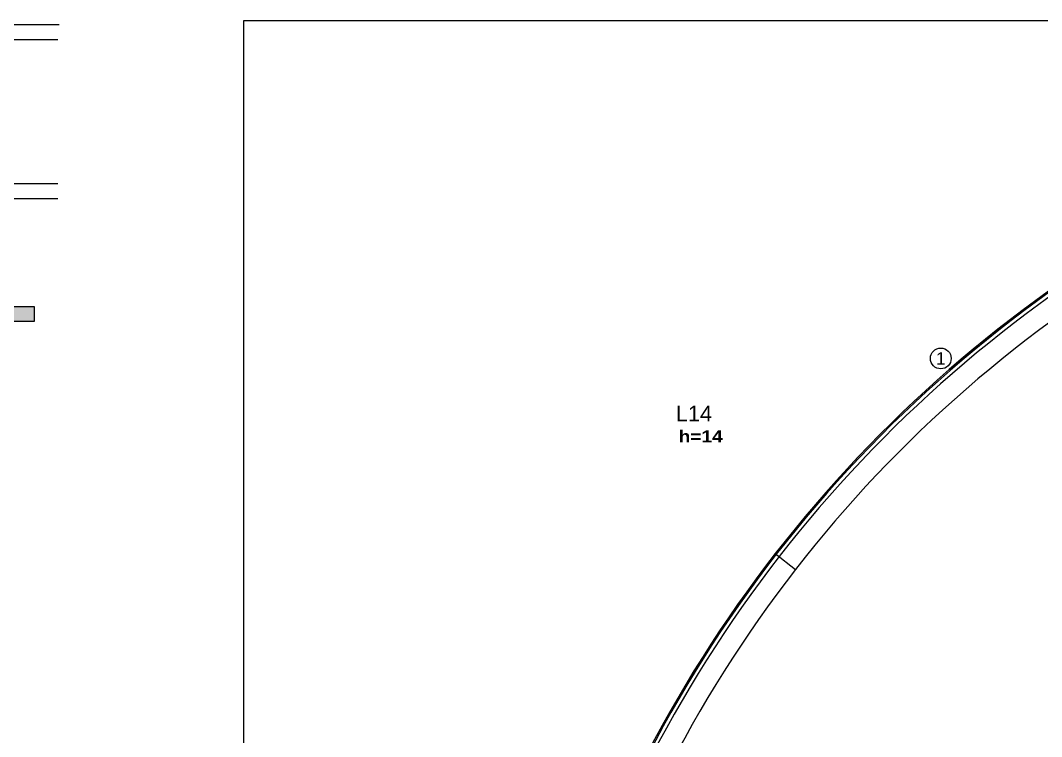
# Model space of a CAD drawing. Extents: x 3022 to 8661, y -614 to 3008.
# Drawn here: x 6781 to 7764, y 1469 to 2158 of the extents above; entities that cross this region are included whole.
import ezdxf
from ezdxf.enums import TextEntityAlignment as Align

# ---------------------------------------------------------------- set-up
doc = ezdxf.new("R2010")
doc.units = 0
for name, color, linetype in [('MTH-FACE-VIGA', 7, 'Continuous'), ('MTH-LINHA-SEÇÃO', 16, 'Continuous'), ('MTH-SOMBRA21', 150, 'Continuous'), ('MTH-TIT1-VIGA', 5, 'Continuous'), ('MTH-TXT-NEGRITO', 5, 'Continuous'), ('Painéis', 200, 'Continuous'), ('Romaneio', 10, 'Continuous')]:
    doc.layers.add(name, color=color, linetype=linetype)
doc.styles.add('ARIAL', font='arial.ttf')
doc.styles.add('TQS_ARIAL', font='arial.ttf')
doc.styles.add('TQS_ARIAL_BLACK', font='ariblk.ttf')

msp = doc.modelspace()

# ---------------------------------------------------------------- linework, layer by layer
at = {"layer": 'Defpoints'}
msp.add_line((7507.93, 1645.06), (7527.51, 1629.84), dxfattribs=at)
msp.add_lwpolyline([(6996.45, 2157.97), (8503.95, 2157.97), (8503.95, 750.12), (6996.45, 750.12)], close=True, dxfattribs=at)
for start, end in [(119.8963, 142.14288), (142.14288, 164.38946)]:
    msp.add_arc((8500.26, 873.74), 1232.04, start, end, dxfattribs=at)
at = {"layer": 'MTH-FACE-VIGA', "linetype": 'Continuous'}
for p, q in [((6818.81, 2153.75), (6620.08, 2153.75)), ((6620.08, 2139.75), (6817.31, 2139.75)), ((6817.31, 2000.75), (6621.58, 2000.75)), ((6620.08, 1986.75), (6817.31, 1986.75))]:
    msp.add_line(p, q, dxfattribs=at)
at = {"layer": 'MTH-LINHA-SEÇÃO', "linetype": 'Continuous'}
msp.add_lwpolyline([(6795.08, 1882.54), (6745.08, 1882.54), (6745.08, 1868.54), (6795.08, 1868.54), (6795.08, 1882.54)], dxfattribs=at)
at = {"layer": 'MTH-SOMBRA21', "linetype": 'Continuous'}
for points in [[(6795.08, 1882.54), (6745.08, 1882.54), (6745.08, 1868.54)], [(6795.08, 1882.54), (6745.08, 1868.54), (6795.08, 1868.54)], [(6795.08, 1882.54), (6795.08, 1868.54), (6795.08, 1882.54)]]:
    msp.add_solid(points, dxfattribs=at)
at = {"layer": 'Painéis'}
for radius, start, end in [(1256.84, 119.8963, 142.14288), (1255.64, 119.8963, 142.14288), (1252.04, 119.8963, 142.14288), (1256.84, 142.14288, 164.38946), (1255.64, 142.14288, 164.38946), (1252.04, 142.14288, 164.38946)]:
    msp.add_arc((8500.26, 873.74), radius, start, end, dxfattribs=at)
at = {"layer": 'Romaneio', "color": 1, "linetype": 'ByBlock'}
msp.add_circle((7667.25, 1832.79), 10, dxfattribs=at)

# ---------------------------------------------------------------- texts
at = {"layer": 'MTH-TIT1-VIGA', "linetype": 'Continuous', "style": 'TQS_ARIAL'}
msp.add_text('L14', height=15, dxfattribs=at).set_placement((7412.18, 1772.23))
at = {"layer": 'MTH-TXT-NEGRITO', "color": 3, "linetype": 'Continuous', "style": 'TQS_ARIAL_BLACK'}
msp.add_text('h=14', height=11.5, dxfattribs=at).set_placement((7414.99, 1752.07))
at = {"layer": 'Romaneio', "color": 255, "linetype": 'ByBlock', "style": 'ARIAL'}
msp.add_text('1', height=12, dxfattribs=at).set_placement((7667.25, 1832.79), align=Align.MIDDLE_CENTER)

doc.saveas('drawing.dxf')
